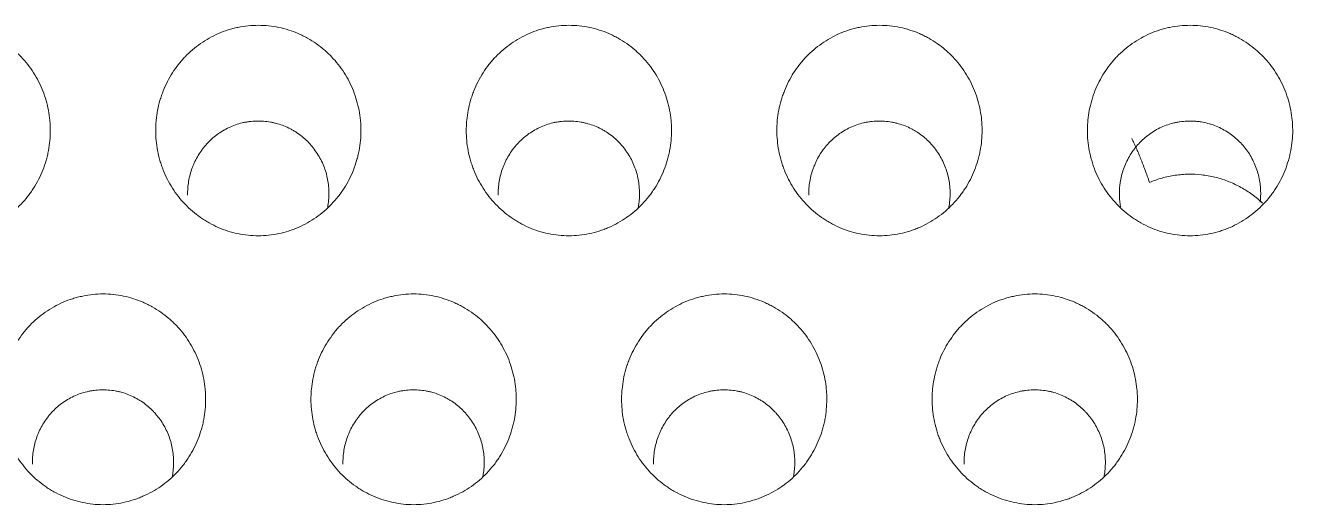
# Model space of a CAD drawing. Header units: millimetres. Extents: x 70151 to 230897, y 35202 to 113211.
# Drawn here: x 179027.6 to 179039.79, y 69184.89 to 69189.51 of the extents above; entities that cross this region are included whole.
import ezdxf

# ---------------------------------------------------------------- set-up
doc = ezdxf.new("R2010")
doc.units = ezdxf.units.MM
doc.header["$LTSCALE"] = 50
doc.layers.add('2-con', color=2, linetype='Continuous')
doc.layers.add('mark-B', color=2, linetype='Continuous', lineweight=20)

# ---------------------------------------------------------------- blocks, each defined once
blk = doc.blocks.new('무풍1WAY 대형')
at = {"layer": 'mark-B'}
for points, knots in [([(-382.394, -425.445), (-382.46, -425.445), (-382.526, -425.452), (-382.622, -425.472), (-382.654, -425.481), (-382.701, -425.496), (-382.717, -425.501), (-382.748, -425.513), (-382.763, -425.519), (-382.838, -425.552), (-382.895, -425.584), (-382.976, -425.64), (-383.002, -425.66), (-383.052, -425.703), (-383.1, -425.748), (-383.142, -425.798), (-383.173, -425.836), (-383.182, -425.849), (-383.201, -425.876), (-383.211, -425.89), (-383.255, -425.959), (-383.284, -426.017), (-383.32, -426.108), (-383.331, -426.139), (-383.344, -426.186), (-383.349, -426.202), (-383.356, -426.234), (-383.36, -426.249), (-383.375, -426.329), (-383.381, -426.394), (-383.381, -426.475), (-383.381, -426.492), (-383.379, -426.524), (-383.378, -426.541), (-383.373, -426.59), (-383.369, -426.622), (-383.35, -426.717), (-383.332, -426.78), (-383.296, -426.871), (-383.283, -426.901), (-383.253, -426.959), (-383.237, -426.987), (-383.184, -427.07), (-383.144, -427.121), (-383.087, -427.181), (-383.076, -427.192), (-383.052, -427.215), (-383.015, -427.248), (-382.951, -427.298), (-382.896, -427.333), (-382.853, -427.357), (-382.838, -427.364), (-382.808, -427.379), (-382.793, -427.386), (-382.718, -427.419), (-382.655, -427.439), (-382.559, -427.459), (-382.526, -427.464), (-382.46, -427.471), (-382.427, -427.473), (-382.329, -427.473), (-382.263, -427.466), (-382.182, -427.449), (-382.166, -427.445), (-382.134, -427.437), (-382.086, -427.423), (-382.01, -427.395), (-381.951, -427.366), (-381.893, -427.334), (-381.865, -427.316), (-381.784, -427.259), (-381.735, -427.217), (-381.678, -427.158), (-381.667, -427.146), (-381.646, -427.121), (-381.635, -427.108), (-381.605, -427.069), (-381.586, -427.042), (-381.533, -426.96), (-381.503, -426.902), (-381.473, -426.826), (-381.468, -426.811), (-381.457, -426.78), (-381.442, -426.733), (-381.423, -426.654), (-381.414, -426.59), (-381.41, -426.541), (-381.408, -426.525), (-381.407, -426.492), (-381.406, -426.476), (-381.406, -426.394), (-381.413, -426.329), (-381.431, -426.234), (-381.438, -426.202), (-381.452, -426.155), (-381.457, -426.139), (-381.467, -426.108), (-381.473, -426.093), (-381.503, -426.017), (-381.533, -425.959), (-381.585, -425.877), (-381.604, -425.85), (-381.645, -425.798), (-381.666, -425.773), (-381.734, -425.702), (-381.783, -425.66), (-381.85, -425.613), (-381.864, -425.604), (-381.892, -425.586), (-381.906, -425.577), (-381.949, -425.553), (-381.979, -425.539), (-382.069, -425.5), (-382.131, -425.48), (-382.261, -425.452), (-382.327, -425.445), (-382.394, -425.445)], [0, 0, 0, 0, 0.03125, 0.03125, 0.046875, 0.046875, 0.054687, 0.054687, 0.0625, 0.0625, 0.09375, 0.09375, 0.109375, 0.109375, 0.125, 0.140625, 0.140625, 0.148437, 0.148437, 0.15625, 0.15625, 0.1875, 0.1875, 0.203125, 0.203125, 0.210937, 0.210937, 0.21875, 0.21875, 0.25, 0.25, 0.257812, 0.257812, 0.265625, 0.265625, 0.28125, 0.28125, 0.3125, 0.3125, 0.328125, 0.328125, 0.34375, 0.34375, 0.375, 0.375, 0.382812, 0.382812, 0.390625, 0.40625, 0.421875, 0.421875, 0.429687, 0.429687, 0.4375, 0.4375, 0.46875, 0.46875, 0.484375, 0.484375, 0.5, 0.5, 0.53125, 0.53125, 0.539062, 0.539062, 0.546875, 0.5625, 0.578125, 0.578125, 0.59375, 0.59375, 0.625, 0.625, 0.632812, 0.632812, 0.640625, 0.640625, 0.65625, 0.65625, 0.6875, 0.6875, 0.695312, 0.695312, 0.703125, 0.71875, 0.734375, 0.734375, 0.742187, 0.742187, 0.75, 0.75, 0.78125, 0.78125, 0.796875, 0.796875, 0.804687, 0.804687, 0.8125, 0.8125, 0.84375, 0.84375, 0.859375, 0.859375, 0.875, 0.875, 0.90625, 0.90625, 0.914062, 0.914062, 0.921875, 0.921875, 0.9375, 0.9375, 0.96875, 0.96875, 1, 1, 1, 1]), ([(-379.406, -425.445), (-379.473, -425.445), (-379.538, -425.452), (-379.634, -425.472), (-379.666, -425.481), (-379.713, -425.496), (-379.729, -425.501), (-379.76, -425.513), (-379.775, -425.519), (-379.851, -425.552), (-379.908, -425.584), (-379.989, -425.64), (-380.015, -425.66), (-380.065, -425.703), (-380.112, -425.748), (-380.155, -425.798), (-380.185, -425.836), (-380.195, -425.849), (-380.214, -425.876), (-380.223, -425.89), (-380.267, -425.959), (-380.297, -426.017), (-380.333, -426.108), (-380.343, -426.139), (-380.357, -426.186), (-380.361, -426.202), (-380.369, -426.234), (-380.372, -426.249), (-380.387, -426.329), (-380.393, -426.394), (-380.393, -426.475), (-380.393, -426.492), (-380.391, -426.524), (-380.39, -426.541), (-380.386, -426.59), (-380.381, -426.622), (-380.363, -426.717), (-380.345, -426.78), (-380.309, -426.871), (-380.295, -426.901), (-380.265, -426.959), (-380.249, -426.987), (-380.197, -427.07), (-380.157, -427.121), (-380.1, -427.181), (-380.088, -427.192), (-380.064, -427.215), (-380.028, -427.248), (-379.963, -427.298), (-379.908, -427.333), (-379.865, -427.357), (-379.85, -427.364), (-379.821, -427.379), (-379.806, -427.386), (-379.73, -427.419), (-379.668, -427.439), (-379.571, -427.459), (-379.539, -427.464), (-379.472, -427.471), (-379.44, -427.473), (-379.341, -427.473), (-379.276, -427.466), (-379.195, -427.449), (-379.178, -427.445), (-379.146, -427.437), (-379.099, -427.423), (-379.022, -427.395), (-378.963, -427.366), (-378.906, -427.334), (-378.878, -427.316), (-378.797, -427.259), (-378.747, -427.217), (-378.691, -427.158), (-378.68, -427.146), (-378.658, -427.121), (-378.648, -427.108), (-378.617, -427.069), (-378.598, -427.042), (-378.546, -426.96), (-378.516, -426.902), (-378.486, -426.826), (-378.48, -426.811), (-378.469, -426.78), (-378.455, -426.733), (-378.436, -426.654), (-378.427, -426.59), (-378.422, -426.541), (-378.421, -426.525), (-378.419, -426.492), (-378.419, -426.476), (-378.419, -426.394), (-378.425, -426.329), (-378.443, -426.234), (-378.451, -426.202), (-378.464, -426.155), (-378.469, -426.139), (-378.48, -426.108), (-378.486, -426.093), (-378.516, -426.017), (-378.545, -425.959), (-378.597, -425.877), (-378.616, -425.85), (-378.657, -425.798), (-378.679, -425.773), (-378.746, -425.702), (-378.795, -425.66), (-378.863, -425.613), (-378.876, -425.604), (-378.904, -425.586), (-378.919, -425.577), (-378.962, -425.553), (-378.991, -425.539), (-379.081, -425.5), (-379.144, -425.48), (-379.274, -425.452), (-379.34, -425.445), (-379.406, -425.445)], [0, 0, 0, 0, 0.03125, 0.03125, 0.046875, 0.046875, 0.054688, 0.054688, 0.0625, 0.0625, 0.09375, 0.09375, 0.109375, 0.109375, 0.125, 0.140625, 0.140625, 0.148438, 0.148438, 0.15625, 0.15625, 0.1875, 0.1875, 0.203125, 0.203125, 0.210938, 0.210938, 0.21875, 0.21875, 0.25, 0.25, 0.257812, 0.257812, 0.265625, 0.265625, 0.28125, 0.28125, 0.3125, 0.3125, 0.328125, 0.328125, 0.34375, 0.34375, 0.375, 0.375, 0.382812, 0.382812, 0.390625, 0.40625, 0.421875, 0.421875, 0.429687, 0.429687, 0.4375, 0.4375, 0.46875, 0.46875, 0.484375, 0.484375, 0.5, 0.5, 0.53125, 0.53125, 0.539062, 0.539062, 0.546875, 0.5625, 0.578125, 0.578125, 0.59375, 0.59375, 0.625, 0.625, 0.632812, 0.632812, 0.640625, 0.640625, 0.65625, 0.65625, 0.6875, 0.6875, 0.695312, 0.695312, 0.703125, 0.71875, 0.734375, 0.734375, 0.742187, 0.742187, 0.75, 0.75, 0.78125, 0.78125, 0.796875, 0.796875, 0.804687, 0.804687, 0.8125, 0.8125, 0.84375, 0.84375, 0.859375, 0.859375, 0.875, 0.875, 0.90625, 0.90625, 0.914062, 0.914062, 0.921875, 0.921875, 0.9375, 0.9375, 0.96875, 0.96875, 1, 1, 1, 1]), ([(-376.419, -425.445), (-376.485, -425.445), (-376.55, -425.452), (-376.647, -425.472), (-376.679, -425.481), (-376.726, -425.496), (-376.742, -425.501), (-376.773, -425.513), (-376.788, -425.519), (-376.863, -425.552), (-376.92, -425.584), (-377.001, -425.64), (-377.027, -425.66), (-377.077, -425.703), (-377.125, -425.748), (-377.167, -425.798), (-377.198, -425.836), (-377.207, -425.849), (-377.226, -425.876), (-377.235, -425.89), (-377.28, -425.959), (-377.309, -426.017), (-377.345, -426.108), (-377.356, -426.139), (-377.369, -426.186), (-377.374, -426.202), (-377.381, -426.234), (-377.385, -426.249), (-377.4, -426.329), (-377.406, -426.394), (-377.406, -426.475), (-377.405, -426.492), (-377.404, -426.524), (-377.403, -426.541), (-377.398, -426.59), (-377.394, -426.622), (-377.375, -426.717), (-377.357, -426.78), (-377.321, -426.871), (-377.308, -426.901), (-377.278, -426.959), (-377.262, -426.987), (-377.209, -427.07), (-377.169, -427.121), (-377.112, -427.181), (-377.101, -427.192), (-377.077, -427.215), (-377.04, -427.248), (-376.976, -427.298), (-376.92, -427.333), (-376.877, -427.357), (-376.863, -427.364), (-376.833, -427.379), (-376.818, -427.386), (-376.742, -427.419), (-376.68, -427.439), (-376.584, -427.459), (-376.551, -427.464), (-376.485, -427.471), (-376.452, -427.473), (-376.353, -427.473), (-376.288, -427.466), (-376.207, -427.449), (-376.191, -427.445), (-376.159, -427.437), (-376.111, -427.423), (-376.035, -427.395), (-375.976, -427.366), (-375.918, -427.334), (-375.89, -427.316), (-375.809, -427.259), (-375.76, -427.217), (-375.703, -427.158), (-375.692, -427.146), (-375.671, -427.121), (-375.66, -427.108), (-375.63, -427.069), (-375.611, -427.042), (-375.558, -426.96), (-375.528, -426.902), (-375.498, -426.826), (-375.492, -426.811), (-375.482, -426.78), (-375.467, -426.733), (-375.448, -426.654), (-375.439, -426.59), (-375.434, -426.541), (-375.433, -426.525), (-375.432, -426.492), (-375.431, -426.476), (-375.431, -426.394), (-375.437, -426.329), (-375.456, -426.234), (-375.463, -426.202), (-375.477, -426.155), (-375.482, -426.139), (-375.492, -426.108), (-375.498, -426.093), (-375.528, -426.017), (-375.557, -425.959), (-375.61, -425.877), (-375.629, -425.85), (-375.67, -425.798), (-375.691, -425.773), (-375.759, -425.702), (-375.808, -425.66), (-375.875, -425.613), (-375.889, -425.604), (-375.917, -425.586), (-375.931, -425.577), (-375.974, -425.553), (-376.004, -425.539), (-376.094, -425.5), (-376.156, -425.48), (-376.286, -425.452), (-376.352, -425.445), (-376.419, -425.445)], [0, 0, 0, 0, 0.03125, 0.03125, 0.046875, 0.046875, 0.054688, 0.054688, 0.0625, 0.0625, 0.09375, 0.09375, 0.109375, 0.109375, 0.125, 0.140625, 0.140625, 0.148438, 0.148438, 0.15625, 0.15625, 0.1875, 0.1875, 0.203125, 0.203125, 0.210938, 0.210938, 0.21875, 0.21875, 0.25, 0.25, 0.257813, 0.257813, 0.265625, 0.265625, 0.28125, 0.28125, 0.3125, 0.3125, 0.328125, 0.328125, 0.34375, 0.34375, 0.375, 0.375, 0.382813, 0.382813, 0.390625, 0.40625, 0.421875, 0.421875, 0.429688, 0.429688, 0.4375, 0.4375, 0.46875, 0.46875, 0.484375, 0.484375, 0.5, 0.5, 0.53125, 0.53125, 0.539063, 0.539063, 0.546875, 0.5625, 0.578125, 0.578125, 0.59375, 0.59375, 0.625, 0.625, 0.632813, 0.632813, 0.640625, 0.640625, 0.65625, 0.65625, 0.6875, 0.6875, 0.695313, 0.695313, 0.703125, 0.71875, 0.734375, 0.734375, 0.742188, 0.742188, 0.75, 0.75, 0.78125, 0.78125, 0.796875, 0.796875, 0.804688, 0.804688, 0.8125, 0.8125, 0.84375, 0.84375, 0.859375, 0.859375, 0.875, 0.875, 0.90625, 0.90625, 0.914063, 0.914063, 0.921875, 0.921875, 0.9375, 0.9375, 0.96875, 0.96875, 1, 1, 1, 1]), ([(-373.431, -425.445), (-373.498, -425.445), (-373.563, -425.452), (-373.659, -425.472), (-373.691, -425.481), (-373.738, -425.496), (-373.754, -425.501), (-373.785, -425.513), (-373.8, -425.519), (-373.876, -425.552), (-373.933, -425.584), (-374.014, -425.64), (-374.04, -425.66), (-374.09, -425.703), (-374.137, -425.748), (-374.18, -425.798), (-374.21, -425.836), (-374.22, -425.849), (-374.239, -425.876), (-374.248, -425.89), (-374.292, -425.959), (-374.322, -426.017), (-374.358, -426.108), (-374.368, -426.139), (-374.382, -426.186), (-374.386, -426.202), (-374.394, -426.234), (-374.397, -426.249), (-374.412, -426.329), (-374.418, -426.394), (-374.418, -426.475), (-374.418, -426.492), (-374.416, -426.524), (-374.415, -426.541), (-374.411, -426.59), (-374.406, -426.622), (-374.388, -426.717), (-374.37, -426.78), (-374.334, -426.871), (-374.32, -426.901), (-374.29, -426.959), (-374.274, -426.987), (-374.222, -427.07), (-374.182, -427.121), (-374.125, -427.181), (-374.113, -427.192), (-374.089, -427.215), (-374.053, -427.248), (-373.988, -427.298), (-373.933, -427.333), (-373.89, -427.357), (-373.875, -427.364), (-373.846, -427.379), (-373.831, -427.386), (-373.755, -427.419), (-373.693, -427.439), (-373.596, -427.459), (-373.564, -427.464), (-373.497, -427.471), (-373.464, -427.473), (-373.366, -427.473), (-373.301, -427.466), (-373.22, -427.449), (-373.203, -427.445), (-373.171, -427.437), (-373.124, -427.423), (-373.047, -427.395), (-372.988, -427.366), (-372.931, -427.334), (-372.903, -427.316), (-372.822, -427.259), (-372.772, -427.217), (-372.716, -427.158), (-372.705, -427.146), (-372.683, -427.121), (-372.672, -427.108), (-372.642, -427.069), (-372.623, -427.042), (-372.57, -426.96), (-372.541, -426.902), (-372.511, -426.826), (-372.505, -426.811), (-372.494, -426.78), (-372.48, -426.733), (-372.461, -426.654), (-372.452, -426.59), (-372.447, -426.541), (-372.446, -426.525), (-372.444, -426.492), (-372.444, -426.476), (-372.444, -426.394), (-372.45, -426.329), (-372.468, -426.234), (-372.476, -426.202), (-372.489, -426.155), (-372.494, -426.139), (-372.505, -426.108), (-372.51, -426.093), (-372.54, -426.017), (-372.57, -425.959), (-372.622, -425.877), (-372.641, -425.85), (-372.682, -425.798), (-372.703, -425.773), (-372.771, -425.702), (-372.82, -425.66), (-372.888, -425.613), (-372.901, -425.604), (-372.929, -425.586), (-372.944, -425.577), (-372.987, -425.553), (-373.016, -425.539), (-373.106, -425.5), (-373.169, -425.48), (-373.299, -425.452), (-373.365, -425.445), (-373.431, -425.445)], [0, 0, 0, 0, 0.03125, 0.03125, 0.046875, 0.046875, 0.054688, 0.054688, 0.0625, 0.0625, 0.09375, 0.09375, 0.109375, 0.109375, 0.125, 0.140625, 0.140625, 0.148437, 0.148437, 0.15625, 0.15625, 0.1875, 0.1875, 0.203125, 0.203125, 0.210937, 0.210937, 0.21875, 0.21875, 0.25, 0.25, 0.257812, 0.257812, 0.265625, 0.265625, 0.28125, 0.28125, 0.3125, 0.3125, 0.328125, 0.328125, 0.34375, 0.34375, 0.375, 0.375, 0.382812, 0.382812, 0.390625, 0.40625, 0.421875, 0.421875, 0.429687, 0.429687, 0.4375, 0.4375, 0.46875, 0.46875, 0.484375, 0.484375, 0.5, 0.5, 0.53125, 0.53125, 0.539062, 0.539062, 0.546875, 0.5625, 0.578125, 0.578125, 0.59375, 0.59375, 0.625, 0.625, 0.632812, 0.632812, 0.640625, 0.640625, 0.65625, 0.65625, 0.6875, 0.6875, 0.695312, 0.695312, 0.703125, 0.71875, 0.734375, 0.734375, 0.742187, 0.742187, 0.75, 0.75, 0.78125, 0.78125, 0.796875, 0.796875, 0.804687, 0.804687, 0.8125, 0.8125, 0.84375, 0.84375, 0.859375, 0.859375, 0.875, 0.875, 0.90625, 0.90625, 0.914063, 0.914063, 0.921875, 0.921875, 0.9375, 0.9375, 0.96875, 0.96875, 1, 1, 1, 1]), ([(-383.06, -425.718), (-383.061, -425.724), (-383.063, -425.731), (-383.071, -425.781), (-383.074, -425.826), (-383.072, -425.893), (-383.071, -425.916), (-383.065, -425.96), (-383.062, -425.982), (-383.047, -426.048), (-383.034, -426.091), (-382.998, -426.174), (-382.977, -426.213), (-382.939, -426.269), (-382.926, -426.287), (-382.904, -426.313), (-382.897, -426.322), (-382.881, -426.339), (-382.874, -426.347), (-382.834, -426.386), (-382.799, -426.415), (-382.752, -426.446), (-382.742, -426.452), (-382.722, -426.463), (-382.712, -426.469), (-382.682, -426.485), (-382.641, -426.504), (-382.588, -426.522), (-382.555, -426.531), (-382.533, -426.536), (-382.521, -426.538), (-382.465, -426.548), (-382.42, -426.551), (-382.352, -426.549), (-382.33, -426.548), (-382.296, -426.543), (-382.285, -426.541), (-382.262, -426.537), (-382.251, -426.535), (-382.196, -426.522), (-382.154, -426.507), (-382.092, -426.478), (-382.072, -426.468), (-382.033, -426.444), (-382.014, -426.432), (-381.96, -426.392), (-381.927, -426.362), (-381.889, -426.319), (-381.881, -426.311), (-381.867, -426.293), (-381.86, -426.284), (-381.84, -426.257), (-381.815, -426.22), (-381.788, -426.171), (-381.775, -426.14), (-381.766, -426.119), (-381.762, -426.109), (-381.742, -426.056), (-381.72, -425.97), (-381.713, -425.881), (-381.714, -425.836)], [0, 0, 0, 0, 0.008485, 0.008485, 0.06681, 0.06681, 0.095972, 0.095972, 0.125134, 0.125134, 0.183458, 0.183458, 0.241783, 0.241783, 0.270945, 0.270945, 0.285526, 0.285526, 0.300107, 0.300107, 0.358432, 0.358432, 0.373013, 0.373013, 0.387594, 0.387594, 0.416756, 0.445918, 0.460499, 0.460499, 0.47508, 0.47508, 0.533405, 0.533405, 0.562567, 0.562567, 0.577148, 0.577148, 0.591729, 0.591729, 0.650054, 0.650054, 0.679216, 0.679216, 0.708378, 0.708378, 0.766702, 0.766702, 0.781283, 0.781283, 0.795865, 0.795865, 0.825027, 0.854189, 0.86877, 0.86877, 0.883351, 0.883351, 0.941676, 1, 1, 1, 1]), ([(-380.073, -425.718), (-380.074, -425.724), (-380.075, -425.731), (-380.083, -425.781), (-380.086, -425.826), (-380.085, -425.893), (-380.083, -425.916), (-380.078, -425.96), (-380.074, -425.982), (-380.06, -426.048), (-380.046, -426.091), (-380.011, -426.174), (-379.989, -426.213), (-379.952, -426.269), (-379.938, -426.287), (-379.917, -426.313), (-379.909, -426.322), (-379.894, -426.339), (-379.886, -426.347), (-379.846, -426.386), (-379.811, -426.415), (-379.764, -426.446), (-379.754, -426.452), (-379.735, -426.463), (-379.725, -426.469), (-379.695, -426.485), (-379.654, -426.504), (-379.6, -426.522), (-379.567, -426.531), (-379.545, -426.536), (-379.534, -426.538), (-379.478, -426.548), (-379.433, -426.551), (-379.365, -426.549), (-379.342, -426.548), (-379.308, -426.543), (-379.297, -426.541), (-379.275, -426.537), (-379.264, -426.535), (-379.208, -426.522), (-379.166, -426.507), (-379.104, -426.478), (-379.084, -426.468), (-379.045, -426.444), (-379.026, -426.432), (-378.972, -426.392), (-378.939, -426.362), (-378.901, -426.319), (-378.894, -426.311), (-378.879, -426.293), (-378.872, -426.284), (-378.852, -426.257), (-378.827, -426.22), (-378.801, -426.171), (-378.787, -426.14), (-378.778, -426.119), (-378.774, -426.109), (-378.755, -426.056), (-378.732, -425.97), (-378.726, -425.881), (-378.727, -425.836)], [0, 0, 0, 0, 0.008485, 0.008485, 0.06681, 0.06681, 0.095972, 0.095972, 0.125134, 0.125134, 0.183458, 0.183458, 0.241783, 0.241783, 0.270945, 0.270945, 0.285526, 0.285526, 0.300107, 0.300107, 0.358432, 0.358432, 0.373013, 0.373013, 0.387594, 0.387594, 0.416756, 0.445918, 0.460499, 0.460499, 0.47508, 0.47508, 0.533405, 0.533405, 0.562567, 0.562567, 0.577148, 0.577148, 0.591729, 0.591729, 0.650054, 0.650054, 0.679216, 0.679216, 0.708378, 0.708378, 0.766702, 0.766702, 0.781283, 0.781283, 0.795865, 0.795865, 0.825027, 0.854189, 0.86877, 0.86877, 0.883351, 0.883351, 0.941676, 1, 1, 1, 1]), ([(-377.085, -425.718), (-377.086, -425.724), (-377.088, -425.731), (-377.096, -425.781), (-377.099, -425.826), (-377.097, -425.893), (-377.096, -425.916), (-377.09, -425.96), (-377.086, -425.982), (-377.072, -426.048), (-377.059, -426.091), (-377.023, -426.174), (-377.002, -426.213), (-376.964, -426.269), (-376.951, -426.287), (-376.929, -426.313), (-376.922, -426.322), (-376.906, -426.339), (-376.899, -426.347), (-376.858, -426.386), (-376.824, -426.415), (-376.776, -426.446), (-376.767, -426.452), (-376.747, -426.463), (-376.737, -426.469), (-376.707, -426.485), (-376.666, -426.504), (-376.613, -426.522), (-376.58, -426.531), (-376.558, -426.536), (-376.546, -426.538), (-376.49, -426.548), (-376.445, -426.551), (-376.377, -426.549), (-376.355, -426.548), (-376.321, -426.543), (-376.309, -426.541), (-376.287, -426.537), (-376.276, -426.535), (-376.221, -426.522), (-376.178, -426.507), (-376.117, -426.478), (-376.097, -426.468), (-376.058, -426.444), (-376.039, -426.432), (-375.985, -426.392), (-375.952, -426.362), (-375.913, -426.319), (-375.906, -426.311), (-375.892, -426.293), (-375.885, -426.284), (-375.865, -426.257), (-375.84, -426.22), (-375.813, -426.171), (-375.799, -426.14), (-375.791, -426.119), (-375.787, -426.109), (-375.767, -426.056), (-375.745, -425.97), (-375.738, -425.881), (-375.739, -425.836)], [0, 0, 0, 0, 0.008485, 0.008485, 0.06681, 0.06681, 0.095972, 0.095972, 0.125134, 0.125134, 0.183458, 0.183458, 0.241783, 0.241783, 0.270945, 0.270945, 0.285526, 0.285526, 0.300107, 0.300107, 0.358432, 0.358432, 0.373013, 0.373013, 0.387594, 0.387594, 0.416756, 0.445918, 0.460499, 0.460499, 0.47508, 0.47508, 0.533405, 0.533405, 0.562567, 0.562567, 0.577148, 0.577148, 0.591729, 0.591729, 0.650054, 0.650054, 0.679216, 0.679216, 0.708378, 0.708378, 0.766702, 0.766702, 0.781283, 0.781283, 0.795865, 0.795865, 0.825027, 0.854189, 0.86877, 0.86877, 0.883351, 0.883351, 0.941676, 1, 1, 1, 1]), ([(-374.098, -425.718), (-374.099, -425.724), (-374.1, -425.731), (-374.108, -425.781), (-374.111, -425.826), (-374.11, -425.893), (-374.108, -425.916), (-374.103, -425.96), (-374.099, -425.982), (-374.085, -426.048), (-374.071, -426.091), (-374.036, -426.174), (-374.014, -426.213), (-373.977, -426.269), (-373.963, -426.287), (-373.942, -426.313), (-373.934, -426.322), (-373.919, -426.339), (-373.911, -426.347), (-373.871, -426.386), (-373.836, -426.415), (-373.789, -426.446), (-373.779, -426.452), (-373.76, -426.463), (-373.75, -426.469), (-373.719, -426.485), (-373.678, -426.504), (-373.625, -426.522), (-373.592, -426.531), (-373.57, -426.536), (-373.559, -426.538), (-373.503, -426.548), (-373.458, -426.551), (-373.39, -426.549), (-373.367, -426.548), (-373.333, -426.543), (-373.322, -426.541), (-373.3, -426.537), (-373.288, -426.535), (-373.233, -426.522), (-373.191, -426.507), (-373.129, -426.478), (-373.109, -426.468), (-373.07, -426.444), (-373.051, -426.432), (-372.997, -426.392), (-372.964, -426.362), (-372.926, -426.319), (-372.918, -426.311), (-372.904, -426.293), (-372.897, -426.284), (-372.877, -426.257), (-372.852, -426.22), (-372.826, -426.171), (-372.812, -426.14), (-372.803, -426.119), (-372.799, -426.109), (-372.78, -426.056), (-372.757, -425.97), (-372.751, -425.881), (-372.752, -425.836)], [0, 0, 0, 0, 0.008485, 0.008485, 0.06681, 0.06681, 0.095972, 0.095972, 0.125134, 0.125134, 0.183458, 0.183458, 0.241783, 0.241783, 0.270945, 0.270945, 0.285526, 0.285526, 0.300107, 0.300107, 0.358432, 0.358432, 0.373013, 0.373013, 0.387594, 0.387594, 0.416756, 0.445918, 0.460499, 0.460499, 0.47508, 0.47508, 0.533405, 0.533405, 0.562567, 0.562567, 0.577148, 0.577148, 0.591729, 0.591729, 0.650054, 0.650054, 0.679216, 0.679216, 0.708378, 0.708378, 0.766702, 0.766702, 0.781283, 0.781283, 0.795865, 0.795865, 0.825027, 0.854189, 0.86877, 0.86877, 0.883351, 0.883351, 0.941676, 1, 1, 1, 1]), ([(-383.887, -428.033), (-383.954, -428.033), (-384.019, -428.04), (-384.116, -428.06), (-384.147, -428.068), (-384.195, -428.083), (-384.21, -428.089), (-384.241, -428.1), (-384.257, -428.107), (-384.332, -428.139), (-384.389, -428.171), (-384.47, -428.228), (-384.496, -428.248), (-384.546, -428.291), (-384.593, -428.336), (-384.636, -428.385), (-384.666, -428.423), (-384.676, -428.437), (-384.695, -428.463), (-384.704, -428.477), (-384.748, -428.546), (-384.778, -428.604), (-384.814, -428.695), (-384.824, -428.726), (-384.838, -428.773), (-384.842, -428.789), (-384.85, -428.82), (-384.853, -428.836), (-384.869, -428.916), (-384.875, -428.981), (-384.875, -429.062), (-384.874, -429.078), (-384.873, -429.111), (-384.872, -429.127), (-384.867, -429.176), (-384.862, -429.208), (-384.844, -429.304), (-384.826, -429.366), (-384.79, -429.457), (-384.776, -429.487), (-384.747, -429.546), (-384.73, -429.574), (-384.678, -429.656), (-384.638, -429.707), (-384.581, -429.767), (-384.569, -429.778), (-384.545, -429.801), (-384.509, -429.834), (-384.444, -429.884), (-384.389, -429.918), (-384.346, -429.942), (-384.332, -429.95), (-384.302, -429.965), (-384.287, -429.972), (-384.211, -430.005), (-384.149, -430.024), (-384.052, -430.045), (-384.02, -430.05), (-383.954, -430.057), (-383.921, -430.058), (-383.822, -430.058), (-383.757, -430.052), (-383.676, -430.035), (-383.66, -430.031), (-383.628, -430.023), (-383.58, -430.009), (-383.504, -429.98), (-383.445, -429.951), (-383.387, -429.919), (-383.359, -429.902), (-383.278, -429.845), (-383.229, -429.803), (-383.172, -429.744), (-383.161, -429.732), (-383.14, -429.707), (-383.129, -429.694), (-383.099, -429.655), (-383.08, -429.629), (-383.027, -429.546), (-382.997, -429.489), (-382.967, -429.412), (-382.961, -429.397), (-382.951, -429.366), (-382.936, -429.319), (-382.917, -429.241), (-382.908, -429.176), (-382.903, -429.128), (-382.902, -429.111), (-382.901, -429.079), (-382.9, -429.062), (-382.9, -428.981), (-382.906, -428.916), (-382.924, -428.821), (-382.932, -428.789), (-382.946, -428.742), (-382.951, -428.726), (-382.961, -428.695), (-382.967, -428.68), (-382.997, -428.604), (-383.026, -428.546), (-383.079, -428.464), (-383.098, -428.437), (-383.139, -428.385), (-383.16, -428.361), (-383.228, -428.29), (-383.277, -428.247), (-383.344, -428.2), (-383.358, -428.191), (-383.386, -428.173), (-383.4, -428.165), (-383.443, -428.141), (-383.473, -428.126), (-383.563, -428.087), (-383.625, -428.067), (-383.755, -428.04), (-383.821, -428.033), (-383.887, -428.033)], [0, 0, 0, 0, 0.03125, 0.03125, 0.046875, 0.046875, 0.054688, 0.054688, 0.0625, 0.0625, 0.09375, 0.09375, 0.109375, 0.109375, 0.125, 0.140625, 0.140625, 0.148437, 0.148437, 0.15625, 0.15625, 0.1875, 0.1875, 0.203125, 0.203125, 0.210937, 0.210937, 0.21875, 0.21875, 0.25, 0.25, 0.257812, 0.257812, 0.265625, 0.265625, 0.28125, 0.28125, 0.3125, 0.3125, 0.328125, 0.328125, 0.34375, 0.34375, 0.375, 0.375, 0.382812, 0.382812, 0.390625, 0.40625, 0.421875, 0.421875, 0.429687, 0.429687, 0.4375, 0.4375, 0.46875, 0.46875, 0.484375, 0.484375, 0.5, 0.5, 0.53125, 0.53125, 0.539062, 0.539062, 0.546875, 0.5625, 0.578125, 0.578125, 0.59375, 0.59375, 0.625, 0.625, 0.632812, 0.632812, 0.640625, 0.640625, 0.65625, 0.65625, 0.6875, 0.6875, 0.695312, 0.695312, 0.703125, 0.71875, 0.734375, 0.734375, 0.742187, 0.742187, 0.75, 0.75, 0.78125, 0.78125, 0.796875, 0.796875, 0.804687, 0.804687, 0.8125, 0.8125, 0.84375, 0.84375, 0.859375, 0.859375, 0.875, 0.875, 0.90625, 0.90625, 0.914062, 0.914062, 0.921875, 0.921875, 0.9375, 0.9375, 0.96875, 0.96875, 1, 1, 1, 1]), ([(-380.9, -428.033), (-380.966, -428.033), (-381.032, -428.04), (-381.128, -428.06), (-381.16, -428.068), (-381.207, -428.083), (-381.223, -428.089), (-381.254, -428.1), (-381.269, -428.107), (-381.344, -428.139), (-381.401, -428.171), (-381.482, -428.228), (-381.509, -428.248), (-381.558, -428.291), (-381.606, -428.336), (-381.648, -428.385), (-381.679, -428.423), (-381.688, -428.437), (-381.707, -428.463), (-381.717, -428.477), (-381.761, -428.546), (-381.79, -428.604), (-381.826, -428.695), (-381.837, -428.726), (-381.851, -428.773), (-381.855, -428.789), (-381.862, -428.82), (-381.866, -428.836), (-381.881, -428.916), (-381.887, -428.981), (-381.887, -429.062), (-381.887, -429.078), (-381.885, -429.111), (-381.884, -429.127), (-381.879, -429.176), (-381.875, -429.208), (-381.857, -429.304), (-381.839, -429.366), (-381.802, -429.457), (-381.789, -429.487), (-381.759, -429.546), (-381.743, -429.574), (-381.69, -429.656), (-381.65, -429.707), (-381.593, -429.767), (-381.582, -429.778), (-381.558, -429.801), (-381.521, -429.834), (-381.457, -429.884), (-381.402, -429.918), (-381.359, -429.942), (-381.344, -429.95), (-381.314, -429.965), (-381.299, -429.972), (-381.224, -430.005), (-381.161, -430.024), (-381.065, -430.045), (-381.032, -430.05), (-380.966, -430.057), (-380.933, -430.058), (-380.835, -430.058), (-380.77, -430.052), (-380.689, -430.035), (-380.672, -430.031), (-380.64, -430.023), (-380.593, -430.009), (-380.516, -429.98), (-380.457, -429.951), (-380.4, -429.919), (-380.372, -429.902), (-380.291, -429.845), (-380.241, -429.803), (-380.185, -429.744), (-380.174, -429.732), (-380.152, -429.707), (-380.141, -429.694), (-380.111, -429.655), (-380.092, -429.629), (-380.039, -429.546), (-380.01, -429.489), (-379.98, -429.412), (-379.974, -429.397), (-379.963, -429.366), (-379.948, -429.319), (-379.93, -429.241), (-379.92, -429.176), (-379.916, -429.128), (-379.915, -429.111), (-379.913, -429.079), (-379.913, -429.062), (-379.913, -428.981), (-379.919, -428.916), (-379.937, -428.821), (-379.944, -428.789), (-379.958, -428.742), (-379.963, -428.726), (-379.974, -428.695), (-379.979, -428.68), (-380.009, -428.604), (-380.039, -428.546), (-380.091, -428.464), (-380.11, -428.437), (-380.151, -428.385), (-380.172, -428.361), (-380.24, -428.29), (-380.289, -428.247), (-380.357, -428.2), (-380.37, -428.191), (-380.398, -428.173), (-380.413, -428.165), (-380.456, -428.141), (-380.485, -428.126), (-380.575, -428.087), (-380.638, -428.067), (-380.768, -428.04), (-380.833, -428.033), (-380.9, -428.033)], [0, 0, 0, 0, 0.03125, 0.03125, 0.046875, 0.046875, 0.054687, 0.054687, 0.0625, 0.0625, 0.09375, 0.09375, 0.109375, 0.109375, 0.125, 0.140625, 0.140625, 0.148437, 0.148437, 0.15625, 0.15625, 0.1875, 0.1875, 0.203125, 0.203125, 0.210937, 0.210937, 0.21875, 0.21875, 0.25, 0.25, 0.257812, 0.257812, 0.265625, 0.265625, 0.28125, 0.28125, 0.3125, 0.3125, 0.328125, 0.328125, 0.34375, 0.34375, 0.375, 0.375, 0.382812, 0.382812, 0.390625, 0.40625, 0.421875, 0.421875, 0.429687, 0.429687, 0.4375, 0.4375, 0.46875, 0.46875, 0.484375, 0.484375, 0.5, 0.5, 0.53125, 0.53125, 0.539062, 0.539062, 0.546875, 0.5625, 0.578125, 0.578125, 0.59375, 0.59375, 0.625, 0.625, 0.632812, 0.632812, 0.640625, 0.640625, 0.65625, 0.65625, 0.6875, 0.6875, 0.695312, 0.695312, 0.703125, 0.71875, 0.734375, 0.734375, 0.742187, 0.742187, 0.75, 0.75, 0.78125, 0.78125, 0.796875, 0.796875, 0.804687, 0.804687, 0.8125, 0.8125, 0.84375, 0.84375, 0.859375, 0.859375, 0.875, 0.875, 0.90625, 0.90625, 0.914062, 0.914062, 0.921875, 0.921875, 0.9375, 0.9375, 0.96875, 0.96875, 1, 1, 1, 1]), ([(-377.912, -428.033), (-377.979, -428.033), (-378.044, -428.04), (-378.14, -428.06), (-378.172, -428.068), (-378.219, -428.083), (-378.235, -428.089), (-378.266, -428.1), (-378.281, -428.107), (-378.357, -428.139), (-378.414, -428.171), (-378.495, -428.228), (-378.521, -428.248), (-378.571, -428.291), (-378.618, -428.336), (-378.661, -428.385), (-378.691, -428.423), (-378.701, -428.437), (-378.72, -428.463), (-378.729, -428.477), (-378.773, -428.546), (-378.803, -428.604), (-378.839, -428.695), (-378.849, -428.726), (-378.863, -428.773), (-378.867, -428.789), (-378.875, -428.82), (-378.878, -428.836), (-378.893, -428.916), (-378.9, -428.981), (-378.9, -429.062), (-378.899, -429.078), (-378.898, -429.111), (-378.896, -429.127), (-378.892, -429.176), (-378.887, -429.208), (-378.869, -429.304), (-378.851, -429.366), (-378.815, -429.457), (-378.801, -429.487), (-378.772, -429.546), (-378.755, -429.574), (-378.703, -429.656), (-378.663, -429.707), (-378.606, -429.767), (-378.594, -429.778), (-378.57, -429.801), (-378.534, -429.834), (-378.469, -429.884), (-378.414, -429.918), (-378.371, -429.942), (-378.356, -429.95), (-378.327, -429.965), (-378.312, -429.972), (-378.236, -430.005), (-378.174, -430.024), (-378.077, -430.045), (-378.045, -430.05), (-377.979, -430.057), (-377.946, -430.058), (-377.847, -430.058), (-377.782, -430.052), (-377.701, -430.035), (-377.685, -430.031), (-377.653, -430.023), (-377.605, -430.009), (-377.528, -429.98), (-377.47, -429.951), (-377.412, -429.919), (-377.384, -429.902), (-377.303, -429.845), (-377.254, -429.803), (-377.197, -429.744), (-377.186, -429.732), (-377.164, -429.707), (-377.154, -429.694), (-377.123, -429.655), (-377.105, -429.629), (-377.052, -429.546), (-377.022, -429.489), (-376.992, -429.412), (-376.986, -429.397), (-376.976, -429.366), (-376.961, -429.319), (-376.942, -429.241), (-376.933, -429.176), (-376.928, -429.128), (-376.927, -429.111), (-376.926, -429.079), (-376.925, -429.062), (-376.925, -428.981), (-376.931, -428.916), (-376.949, -428.821), (-376.957, -428.789), (-376.971, -428.742), (-376.976, -428.726), (-376.986, -428.695), (-376.992, -428.68), (-377.022, -428.604), (-377.051, -428.546), (-377.104, -428.464), (-377.123, -428.437), (-377.163, -428.385), (-377.185, -428.361), (-377.253, -428.29), (-377.302, -428.247), (-377.369, -428.2), (-377.383, -428.191), (-377.411, -428.173), (-377.425, -428.165), (-377.468, -428.141), (-377.498, -428.126), (-377.587, -428.087), (-377.65, -428.067), (-377.78, -428.04), (-377.846, -428.033), (-377.912, -428.033)], [0, 0, 0, 0, 0.03125, 0.03125, 0.046875, 0.046875, 0.054687, 0.054687, 0.0625, 0.0625, 0.09375, 0.09375, 0.109375, 0.109375, 0.125, 0.140625, 0.140625, 0.148437, 0.148437, 0.15625, 0.15625, 0.1875, 0.1875, 0.203125, 0.203125, 0.210937, 0.210937, 0.21875, 0.21875, 0.25, 0.25, 0.257812, 0.257812, 0.265625, 0.265625, 0.28125, 0.28125, 0.3125, 0.3125, 0.328125, 0.328125, 0.34375, 0.34375, 0.375, 0.375, 0.382812, 0.382812, 0.390625, 0.40625, 0.421875, 0.421875, 0.429687, 0.429687, 0.4375, 0.4375, 0.46875, 0.46875, 0.484375, 0.484375, 0.5, 0.5, 0.53125, 0.53125, 0.539062, 0.539062, 0.546875, 0.5625, 0.578125, 0.578125, 0.59375, 0.59375, 0.625, 0.625, 0.632812, 0.632812, 0.640625, 0.640625, 0.65625, 0.65625, 0.6875, 0.6875, 0.695312, 0.695312, 0.703125, 0.71875, 0.734375, 0.734375, 0.742187, 0.742187, 0.75, 0.75, 0.78125, 0.78125, 0.796875, 0.796875, 0.804687, 0.804687, 0.8125, 0.8125, 0.84375, 0.84375, 0.859375, 0.859375, 0.875, 0.875, 0.90625, 0.90625, 0.914062, 0.914062, 0.921875, 0.921875, 0.9375, 0.9375, 0.96875, 0.96875, 1, 1, 1, 1]), ([(-374.925, -428.033), (-374.991, -428.033), (-375.057, -428.04), (-375.153, -428.06), (-375.185, -428.068), (-375.232, -428.083), (-375.248, -428.089), (-375.279, -428.1), (-375.294, -428.107), (-375.369, -428.139), (-375.426, -428.171), (-375.507, -428.228), (-375.533, -428.248), (-375.583, -428.291), (-375.631, -428.336), (-375.673, -428.385), (-375.704, -428.423), (-375.713, -428.437), (-375.732, -428.463), (-375.742, -428.477), (-375.786, -428.546), (-375.815, -428.604), (-375.851, -428.695), (-375.862, -428.726), (-375.875, -428.773), (-375.88, -428.789), (-375.887, -428.82), (-375.891, -428.836), (-375.906, -428.916), (-375.912, -428.981), (-375.912, -429.062), (-375.912, -429.078), (-375.91, -429.111), (-375.909, -429.127), (-375.904, -429.176), (-375.9, -429.208), (-375.881, -429.304), (-375.863, -429.366), (-375.827, -429.457), (-375.814, -429.487), (-375.784, -429.546), (-375.768, -429.574), (-375.715, -429.656), (-375.675, -429.707), (-375.618, -429.767), (-375.607, -429.778), (-375.583, -429.801), (-375.546, -429.834), (-375.482, -429.884), (-375.426, -429.918), (-375.384, -429.942), (-375.369, -429.95), (-375.339, -429.965), (-375.324, -429.972), (-375.249, -430.005), (-375.186, -430.024), (-375.09, -430.045), (-375.057, -430.05), (-374.991, -430.057), (-374.958, -430.058), (-374.86, -430.058), (-374.794, -430.052), (-374.713, -430.035), (-374.697, -430.031), (-374.665, -430.023), (-374.618, -430.009), (-374.541, -429.98), (-374.482, -429.951), (-374.425, -429.919), (-374.396, -429.902), (-374.316, -429.845), (-374.266, -429.803), (-374.209, -429.744), (-374.198, -429.732), (-374.177, -429.707), (-374.166, -429.694), (-374.136, -429.655), (-374.117, -429.629), (-374.064, -429.546), (-374.035, -429.489), (-374.004, -429.412), (-373.999, -429.397), (-373.988, -429.366), (-373.973, -429.319), (-373.954, -429.241), (-373.945, -429.176), (-373.941, -429.128), (-373.94, -429.111), (-373.938, -429.079), (-373.938, -429.062), (-373.938, -428.981), (-373.944, -428.916), (-373.962, -428.821), (-373.969, -428.789), (-373.983, -428.742), (-373.988, -428.726), (-373.999, -428.695), (-374.004, -428.68), (-374.034, -428.604), (-374.064, -428.546), (-374.116, -428.464), (-374.135, -428.437), (-374.176, -428.385), (-374.197, -428.361), (-374.265, -428.29), (-374.314, -428.247), (-374.382, -428.2), (-374.395, -428.191), (-374.423, -428.173), (-374.438, -428.165), (-374.481, -428.141), (-374.51, -428.126), (-374.6, -428.087), (-374.662, -428.067), (-374.793, -428.04), (-374.858, -428.033), (-374.925, -428.033)], [0, 0, 0, 0, 0.03125, 0.03125, 0.046875, 0.046875, 0.054687, 0.054687, 0.0625, 0.0625, 0.09375, 0.09375, 0.109375, 0.109375, 0.125, 0.140625, 0.140625, 0.148437, 0.148437, 0.15625, 0.15625, 0.1875, 0.1875, 0.203125, 0.203125, 0.210937, 0.210937, 0.21875, 0.21875, 0.25, 0.25, 0.257812, 0.257812, 0.265625, 0.265625, 0.28125, 0.28125, 0.3125, 0.3125, 0.328125, 0.328125, 0.34375, 0.34375, 0.375, 0.375, 0.382812, 0.382812, 0.390625, 0.40625, 0.421875, 0.421875, 0.429687, 0.429687, 0.4375, 0.4375, 0.46875, 0.46875, 0.484375, 0.484375, 0.5, 0.5, 0.53125, 0.53125, 0.539062, 0.539062, 0.546875, 0.5625, 0.578125, 0.578125, 0.59375, 0.59375, 0.625, 0.625, 0.632812, 0.632812, 0.640625, 0.640625, 0.65625, 0.65625, 0.6875, 0.6875, 0.695312, 0.695312, 0.703125, 0.71875, 0.734375, 0.734375, 0.742187, 0.742187, 0.75, 0.75, 0.78125, 0.78125, 0.796875, 0.796875, 0.804687, 0.804687, 0.8125, 0.8125, 0.84375, 0.84375, 0.859375, 0.859375, 0.875, 0.875, 0.90625, 0.90625, 0.914062, 0.914062, 0.921875, 0.921875, 0.9375, 0.9375, 0.96875, 0.96875, 1, 1, 1, 1]), ([(-371.937, -428.033), (-372.004, -428.033), (-372.069, -428.04), (-372.165, -428.06), (-372.197, -428.068), (-372.244, -428.083), (-372.26, -428.089), (-372.291, -428.1), (-372.306, -428.107), (-372.382, -428.139), (-372.439, -428.171), (-372.52, -428.228), (-372.546, -428.248), (-372.596, -428.291), (-372.643, -428.336), (-372.686, -428.385), (-372.716, -428.423), (-372.726, -428.437), (-372.745, -428.463), (-372.754, -428.477), (-372.798, -428.546), (-372.828, -428.604), (-372.864, -428.695), (-372.874, -428.726), (-372.888, -428.773), (-372.892, -428.789), (-372.9, -428.82), (-372.903, -428.836), (-372.918, -428.916), (-372.924, -428.981), (-372.924, -429.062), (-372.924, -429.078), (-372.923, -429.111), (-372.921, -429.127), (-372.917, -429.176), (-372.912, -429.208), (-372.894, -429.304), (-372.876, -429.366), (-372.84, -429.457), (-372.826, -429.487), (-372.796, -429.546), (-372.78, -429.574), (-372.728, -429.656), (-372.688, -429.707), (-372.631, -429.767), (-372.619, -429.778), (-372.595, -429.801), (-372.559, -429.834), (-372.494, -429.884), (-372.439, -429.918), (-372.396, -429.942), (-372.381, -429.95), (-372.352, -429.965), (-372.337, -429.972), (-372.261, -430.005), (-372.199, -430.024), (-372.102, -430.045), (-372.07, -430.05), (-372.004, -430.057), (-371.971, -430.058), (-371.872, -430.058), (-371.807, -430.052), (-371.726, -430.035), (-371.71, -430.031), (-371.678, -430.023), (-371.63, -430.009), (-371.553, -429.98), (-371.495, -429.951), (-371.437, -429.919), (-371.409, -429.902), (-371.328, -429.845), (-371.278, -429.803), (-371.222, -429.744), (-371.211, -429.732), (-371.189, -429.707), (-371.179, -429.694), (-371.148, -429.655), (-371.129, -429.629), (-371.077, -429.546), (-371.047, -429.489), (-371.017, -429.412), (-371.011, -429.397), (-371.001, -429.366), (-370.986, -429.319), (-370.967, -429.241), (-370.958, -429.176), (-370.953, -429.128), (-370.952, -429.111), (-370.95, -429.079), (-370.95, -429.062), (-370.95, -428.981), (-370.956, -428.916), (-370.974, -428.821), (-370.982, -428.789), (-370.995, -428.742), (-371, -428.726), (-371.011, -428.695), (-371.017, -428.68), (-371.047, -428.604), (-371.076, -428.546), (-371.129, -428.464), (-371.148, -428.437), (-371.188, -428.385), (-371.21, -428.361), (-371.277, -428.29), (-371.327, -428.247), (-371.394, -428.2), (-371.408, -428.191), (-371.436, -428.173), (-371.45, -428.165), (-371.493, -428.141), (-371.522, -428.126), (-371.612, -428.087), (-371.675, -428.067), (-371.805, -428.04), (-371.871, -428.033), (-371.937, -428.033)], [0, 0, 0, 0, 0.03125, 0.03125, 0.046875, 0.046875, 0.054688, 0.054688, 0.0625, 0.0625, 0.09375, 0.09375, 0.109375, 0.109375, 0.125, 0.140625, 0.140625, 0.148438, 0.148438, 0.15625, 0.15625, 0.1875, 0.1875, 0.203125, 0.203125, 0.210938, 0.210938, 0.21875, 0.21875, 0.25, 0.25, 0.257813, 0.257813, 0.265625, 0.265625, 0.28125, 0.28125, 0.3125, 0.3125, 0.328125, 0.328125, 0.34375, 0.34375, 0.375, 0.375, 0.382813, 0.382813, 0.390625, 0.40625, 0.421875, 0.421875, 0.429688, 0.429688, 0.4375, 0.4375, 0.46875, 0.46875, 0.484375, 0.484375, 0.5, 0.5, 0.53125, 0.53125, 0.539063, 0.539063, 0.546875, 0.5625, 0.578125, 0.578125, 0.59375, 0.59375, 0.625, 0.625, 0.632813, 0.632813, 0.640625, 0.640625, 0.65625, 0.65625, 0.6875, 0.6875, 0.695313, 0.695313, 0.703125, 0.71875, 0.734375, 0.734375, 0.742188, 0.742188, 0.75, 0.75, 0.78125, 0.78125, 0.796875, 0.796875, 0.804688, 0.804688, 0.8125, 0.8125, 0.84375, 0.84375, 0.859375, 0.859375, 0.875, 0.875, 0.90625, 0.90625, 0.914062, 0.914062, 0.921875, 0.921875, 0.9375, 0.9375, 0.96875, 0.96875, 1, 1, 1, 1]), ([(-383.497, -428.547), (-383.537, -428.563), (-383.617, -428.591), (-383.7, -428.609), (-383.764, -428.618), (-383.786, -428.62), (-383.828, -428.624), (-383.85, -428.625), (-383.914, -428.626), (-383.956, -428.624), (-384.02, -428.617), (-384.041, -428.614), (-384.083, -428.606), (-384.104, -428.602), (-384.167, -428.587), (-384.248, -428.562), (-384.325, -428.526), (-384.382, -428.496), (-384.401, -428.485), (-384.437, -428.463), (-384.455, -428.451), (-384.507, -428.414), (-384.545, -428.384), (-384.58, -428.351), (-384.584, -428.347)], [0, 0, 0, 0, 0.109409, 0.218819, 0.218819, 0.273523, 0.273523, 0.328228, 0.328228, 0.437637, 0.437637, 0.492342, 0.492342, 0.547046, 0.547046, 0.656456, 0.765865, 0.765865, 0.82057, 0.82057, 0.875274, 0.875274, 0.984684, 1, 1, 1, 1]), ([(-384.562, -428.355), (-384.566, -428.393), (-384.568, -428.431), (-384.565, -428.492), (-384.564, -428.514), (-384.559, -428.547), (-384.557, -428.559), (-384.553, -428.581), (-384.551, -428.592), (-384.538, -428.646), (-384.524, -428.689), (-384.505, -428.73)], [0, 0, 0, 0, 0.300088, 0.300088, 0.475066, 0.475066, 0.562555, 0.562555, 0.650044, 0.650044, 1, 1, 1, 1]), ([(-384.505, -428.73), (-384.487, -428.772), (-384.465, -428.811), (-384.426, -428.866), (-384.412, -428.883), (-384.383, -428.918), (-384.367, -428.934), (-384.318, -428.981), (-384.283, -429.009), (-384.226, -429.045), (-384.206, -429.056), (-384.166, -429.077), (-384.145, -429.086), (-384.082, -429.11), (-384.038, -429.121), (-383.982, -429.13), (-383.971, -429.132), (-383.948, -429.134), (-383.914, -429.137), (-383.857, -429.138), (-383.813, -429.133), (-383.779, -429.128), (-383.768, -429.126), (-383.745, -429.122), (-383.734, -429.119), (-383.679, -429.105), (-383.637, -429.09), (-383.576, -429.06), (-383.556, -429.049), (-383.517, -429.025), (-383.499, -429.012), (-383.445, -428.971), (-383.412, -428.94), (-383.375, -428.898), (-383.368, -428.889), (-383.354, -428.871), (-383.333, -428.844), (-383.303, -428.797), (-383.282, -428.757), (-383.263, -428.716), (-383.255, -428.695), (-383.233, -428.632), (-383.222, -428.589), (-383.214, -428.533), (-383.212, -428.522), (-383.21, -428.5), (-383.209, -428.488), (-383.208, -428.455), (-383.208, -428.432), (-383.21, -428.377), (-383.213, -428.345), (-383.219, -428.312)], [0, 0, 0, 0, 0.06787, 0.06787, 0.101805, 0.101805, 0.13574, 0.13574, 0.20361, 0.20361, 0.237546, 0.237546, 0.271481, 0.271481, 0.339351, 0.339351, 0.356318, 0.356318, 0.373286, 0.407221, 0.441156, 0.441156, 0.458124, 0.458124, 0.475091, 0.475091, 0.542961, 0.542961, 0.576896, 0.576896, 0.610831, 0.610831, 0.678702, 0.678702, 0.695669, 0.695669, 0.712637, 0.746572, 0.780507, 0.780507, 0.814442, 0.814442, 0.882312, 0.882312, 0.89928, 0.89928, 0.916247, 0.916247, 0.950182, 0.950182, 1, 1, 1, 1]), ([(-381.567, -428.306), (-381.568, -428.312), (-381.569, -428.318), (-381.577, -428.369), (-381.58, -428.413), (-381.579, -428.48), (-381.577, -428.503), (-381.572, -428.548), (-381.568, -428.57), (-381.554, -428.635), (-381.54, -428.678), (-381.505, -428.761), (-381.483, -428.8), (-381.446, -428.856), (-381.432, -428.874), (-381.41, -428.9), (-381.403, -428.909), (-381.388, -428.926), (-381.38, -428.934), (-381.34, -428.973), (-381.305, -429.002), (-381.258, -429.033), (-381.248, -429.039), (-381.228, -429.05), (-381.218, -429.056), (-381.188, -429.072), (-381.147, -429.091), (-381.094, -429.109), (-381.061, -429.117), (-381.039, -429.123), (-381.028, -429.125), (-380.971, -429.135), (-380.926, -429.138), (-380.859, -429.136), (-380.836, -429.134), (-380.802, -429.13), (-380.791, -429.128), (-380.768, -429.124), (-380.757, -429.122), (-380.702, -429.109), (-380.66, -429.094), (-380.598, -429.065), (-380.578, -429.054), (-380.539, -429.031), (-380.52, -429.019), (-380.466, -428.979), (-380.433, -428.948), (-380.395, -428.906), (-380.387, -428.898), (-380.373, -428.88), (-380.366, -428.871), (-380.346, -428.844), (-380.321, -428.807), (-380.294, -428.758), (-380.281, -428.727), (-380.272, -428.707), (-380.268, -428.696), (-380.248, -428.643), (-380.226, -428.557), (-380.219, -428.468), (-380.221, -428.423)], [0, 0, 0, 0, 0.008341, 0.008341, 0.066674, 0.066674, 0.09584, 0.09584, 0.125007, 0.125007, 0.18334, 0.18334, 0.241673, 0.241673, 0.270839, 0.270839, 0.285422, 0.285422, 0.300005, 0.300005, 0.358338, 0.358338, 0.372922, 0.372922, 0.387505, 0.387505, 0.416671, 0.445838, 0.460421, 0.460421, 0.475004, 0.475004, 0.533337, 0.533337, 0.562503, 0.562503, 0.577087, 0.577087, 0.59167, 0.59167, 0.650003, 0.650003, 0.679169, 0.679169, 0.708336, 0.708336, 0.766668, 0.766668, 0.781252, 0.781252, 0.795835, 0.795835, 0.825001, 0.854168, 0.868751, 0.868751, 0.883334, 0.883334, 0.941667, 1, 1, 1, 1]), ([(-378.579, -428.306), (-378.58, -428.312), (-378.581, -428.318), (-378.59, -428.369), (-378.593, -428.413), (-378.591, -428.48), (-378.589, -428.503), (-378.584, -428.548), (-378.58, -428.57), (-378.566, -428.635), (-378.553, -428.678), (-378.517, -428.761), (-378.496, -428.8), (-378.458, -428.856), (-378.445, -428.874), (-378.423, -428.9), (-378.415, -428.909), (-378.4, -428.926), (-378.392, -428.934), (-378.352, -428.973), (-378.317, -429.002), (-378.27, -429.033), (-378.261, -429.039), (-378.241, -429.05), (-378.231, -429.056), (-378.201, -429.072), (-378.16, -429.091), (-378.106, -429.109), (-378.073, -429.117), (-378.051, -429.123), (-378.04, -429.125), (-377.984, -429.135), (-377.939, -429.138), (-377.871, -429.136), (-377.848, -429.134), (-377.815, -429.13), (-377.803, -429.128), (-377.781, -429.124), (-377.77, -429.122), (-377.715, -429.109), (-377.672, -429.094), (-377.611, -429.065), (-377.59, -429.054), (-377.551, -429.031), (-377.533, -429.019), (-377.479, -428.979), (-377.445, -428.948), (-377.407, -428.906), (-377.4, -428.898), (-377.385, -428.88), (-377.378, -428.871), (-377.358, -428.844), (-377.333, -428.807), (-377.307, -428.758), (-377.293, -428.727), (-377.284, -428.707), (-377.28, -428.696), (-377.261, -428.643), (-377.238, -428.557), (-377.232, -428.468), (-377.233, -428.423)], [0, 0, 0, 0, 0.008341, 0.008341, 0.066674, 0.066674, 0.09584, 0.09584, 0.125007, 0.125007, 0.18334, 0.18334, 0.241673, 0.241673, 0.270839, 0.270839, 0.285422, 0.285422, 0.300005, 0.300005, 0.358338, 0.358338, 0.372922, 0.372922, 0.387505, 0.387505, 0.416671, 0.445838, 0.460421, 0.460421, 0.475004, 0.475004, 0.533337, 0.533337, 0.562503, 0.562503, 0.577087, 0.577087, 0.59167, 0.59167, 0.650003, 0.650003, 0.679169, 0.679169, 0.708336, 0.708336, 0.766668, 0.766668, 0.781252, 0.781252, 0.795835, 0.795835, 0.825001, 0.854168, 0.868751, 0.868751, 0.883334, 0.883334, 0.941667, 1, 1, 1, 1]), ([(-375.592, -428.306), (-375.593, -428.312), (-375.594, -428.318), (-375.602, -428.369), (-375.605, -428.413), (-375.604, -428.48), (-375.602, -428.503), (-375.597, -428.548), (-375.593, -428.57), (-375.579, -428.635), (-375.565, -428.678), (-375.53, -428.761), (-375.508, -428.8), (-375.47, -428.856), (-375.457, -428.874), (-375.435, -428.9), (-375.428, -428.909), (-375.413, -428.926), (-375.405, -428.934), (-375.365, -428.973), (-375.33, -429.002), (-375.283, -429.033), (-375.273, -429.039), (-375.253, -429.05), (-375.243, -429.056), (-375.213, -429.072), (-375.172, -429.091), (-375.119, -429.109), (-375.086, -429.117), (-375.064, -429.123), (-375.053, -429.125), (-374.996, -429.135), (-374.951, -429.138), (-374.883, -429.136), (-374.861, -429.134), (-374.827, -429.13), (-374.816, -429.128), (-374.793, -429.124), (-374.782, -429.122), (-374.727, -429.109), (-374.685, -429.094), (-374.623, -429.065), (-374.603, -429.054), (-374.564, -429.031), (-374.545, -429.019), (-374.491, -428.979), (-374.458, -428.948), (-374.42, -428.906), (-374.412, -428.898), (-374.398, -428.88), (-374.391, -428.871), (-374.371, -428.844), (-374.346, -428.807), (-374.319, -428.758), (-374.306, -428.727), (-374.297, -428.707), (-374.293, -428.696), (-374.273, -428.643), (-374.251, -428.557), (-374.244, -428.468), (-374.245, -428.423)], [0, 0, 0, 0, 0.008341, 0.008341, 0.066674, 0.066674, 0.09584, 0.09584, 0.125007, 0.125007, 0.18334, 0.18334, 0.241673, 0.241673, 0.270839, 0.270839, 0.285422, 0.285422, 0.300005, 0.300005, 0.358338, 0.358338, 0.372922, 0.372922, 0.387505, 0.387505, 0.416671, 0.445838, 0.460421, 0.460421, 0.475004, 0.475004, 0.533337, 0.533337, 0.562503, 0.562503, 0.577087, 0.577087, 0.59167, 0.59167, 0.650003, 0.650003, 0.679169, 0.679169, 0.708336, 0.708336, 0.766668, 0.766668, 0.781252, 0.781252, 0.795835, 0.795835, 0.825001, 0.854168, 0.868751, 0.868751, 0.883334, 0.883334, 0.941667, 1, 1, 1, 1]), ([(-383.326, -428.968), (-383.333, -428.955), (-383.34, -428.941), (-383.355, -428.911), (-383.362, -428.895), (-383.383, -428.847), (-383.397, -428.813), (-383.426, -428.741), (-383.44, -428.704), (-383.469, -428.627), (-383.483, -428.587), (-383.497, -428.547)], [0, 0, 0, 0, 0.125, 0.125, 0.25, 0.25, 0.5, 0.5, 0.75, 0.75, 1, 1, 1, 1])]:
    blk.add_open_spline(points, degree=3, knots=knots, dxfattribs=at)
blk = doc.blocks.new('dpdjzjs')
at = {"layer": 'mark-B', "rotation": 180}
blk.add_blockref('무풍1WAY 대형', (178654.915, 88751.491), dxfattribs=at)

msp = doc.modelspace()

# ---------------------------------------------------------------- block references
at = {"layer": '2-con'}
msp.add_blockref('dpdjzjs', (0, -19992.043), dxfattribs=at)

doc.saveas('drawing.dxf')
